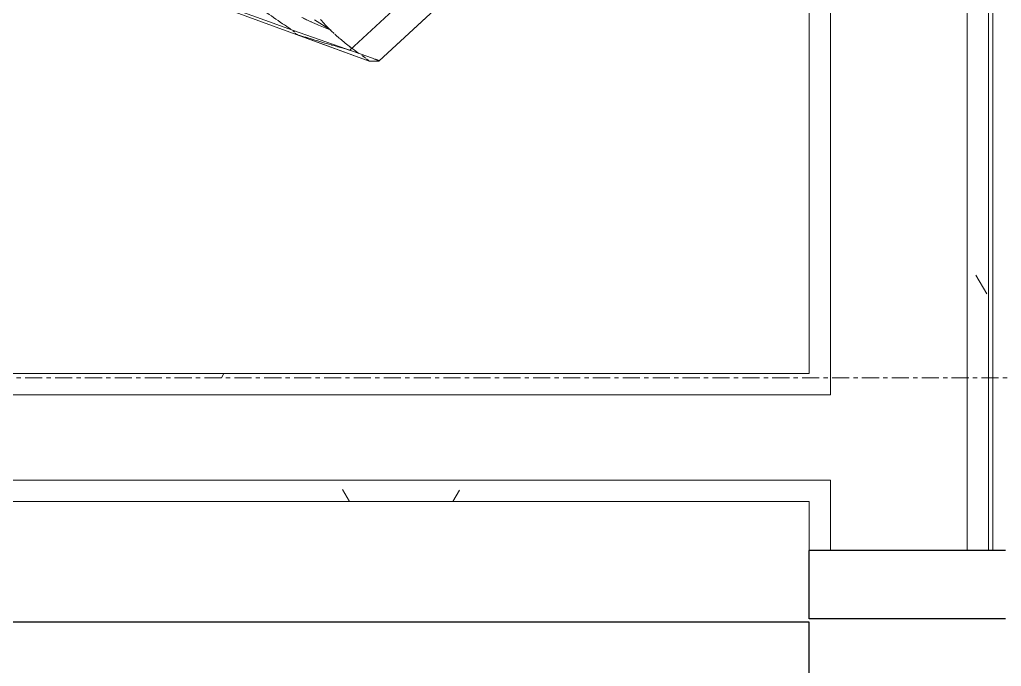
# Model space of a CAD drawing. Header units: inches. Extents: x -610 to 219, y 1022 to 1725.
# Drawn here: x -217.28 to -188.53, y 1257.58 to 1276.52 of the extents above; entities that cross this region are included whole.
import ezdxf

# ---------------------------------------------------------------- set-up
doc = ezdxf.new("R2010")
doc.units = ezdxf.units.IN
doc.header["$MEASUREMENT"] = 0
doc.linetypes.add('Grid Line 1_2_', pattern=[0.875, 0.5, -0.125, 0.125, -0.125])
for name, color, linetype, lineweight in [('A-DOOR', 31, 'Continuous', 18), ('A-DOOR-FRAM', 31, 'Continuous', 30), ('A-WALL', 113, 'Continuous', 18), ('A-WALL-PATT', 111, 'Continuous', 18), ('I-FURN', 30, 'Continuous', 9), ('I-WALL', 2, 'Continuous', 18), ('S-GRID', 1, 'Continuous', 9)]:
    doc.layers.add(name, color=color, linetype=linetype, lineweight=lineweight)
pattern_1 = [(0, (0, 0), (15.36, 3.84), [0.634, -10.886, 0.634, -10.886, -61.44]), (0, (0, 0), (15.36, 3.84), [-23.04, 0.634, -22.406, 0.634, -10.886, -26.88]), (0, (0, 0), (15.36, 3.84), [-57.6, 0.634, -7.046, 0.634, -18.566]), (120, (5.76, 1.92), (-11.005538, 11.38215), [0.634, -10.886, 0.634, -10.886, -61.44]), (120, (5.76, 1.92), (-11.005538, 11.38215), [-23.04, 0.634, -22.406, 0.634, -10.886, -26.88]), (120, (5.76, 1.92), (-11.005538, 11.38215), [-57.6, 0.634, -7.046, 0.634, -18.566]), (240, (7.68, 9.6), (-4.354462, -15.22215), [0.634, -10.886, 0.634, -10.886, -61.44]), (240, (7.68, 9.6), (-4.354462, -15.22215), [-23.04, 0.634, -22.406, 0.634, -10.886, -26.88]), (240, (7.68, 9.6), (-4.354462, -15.22215), [-57.6, 0.634, -7.046, 0.634, -18.566])]

# ---------------------------------------------------------------- blocks, each defined once
blk = doc.blocks.new('HighTower_SelectRecliner - HighTower_SelectRecliner-V4-FIRST FLOOR POWER _ SIGNAL')
at = {"layer": 'I-FURN'}
for p, q in [((-12.283, -7.902), (-8.29, -15.686)), ((-8.29, -15.686), (-9.312, -13.691)), ((-8.644, -13.713), (-8.507, -14.243)), ((-8.496, -15.065), (8.496, -15.065)), ((-8.286, -15.69), (-8.287, -15.69)), ((-8.286, -15.69), (-8.287, -15.69)), ((-8.209, -15.766), (-8.286, -15.69)), ((-8.286, -15.69), (-8.286, -15.69)), ((-8.209, -15.766), (-8.286, -15.69)), ((-8.286, -15.69), (-8.286, -15.69)), ((-8.13, -15.842), (-8.209, -15.766)), ((-8.13, -15.842), (-8.209, -15.766)), ((-8.071, -15.879), (-8.072, -15.879)), ((-8.071, -15.879), (8.071, -15.879)), ((-8.071, -15.879), (-6.198, -15.879))]:
    blk.add_line(p, q, dxfattribs=at)
at = {"layer": 'I-FURN', "flags": 128}
for points in [[(-8.167, -15.692), (-8.744, -14.593), (-9.321, -13.495), (-9.898, -12.397), (-10.475, -11.299)], [(-8.167, -15.692), (-8.331, -15.378), (-8.496, -15.065)], [(-8.071, -15.879), (-8.072, -15.879), (-8.072, -15.879)]]:
    blk.add_lwpolyline(points, dxfattribs=at)
at = {"layer": 'I-FURN'}
for points in [[(-9.625, -11.908), (-9.606, -12.117), (-9.551, -12.535), (-9.463, -12.952), (-9.411, -13.16)], [(-9.333, -13.514), (-9.329, -13.539), (-9.326, -13.562), (-9.323, -13.582)], [(-9.327, -13.616), (-9.328, -13.626), (-9.327, -13.636), (-9.327, -13.645)], [(-9.312, -13.691), (-9.312, -13.693), (-9.311, -13.695), (-9.309, -13.697)], [(-9.309, -13.697), (-9.224, -13.842), (-9.139, -13.988), (-9.053, -14.134)], [(-8.79, -13.616), (-8.795, -13.605), (-8.799, -13.595), (-8.804, -13.584)], [(-8.758, -13.696), (-8.769, -13.67), (-8.779, -13.643), (-8.79, -13.617)], [(-8.51, -14.243), (-8.513, -14.173), (-8.516, -14.033), (-8.514, -13.893), (-8.511, -13.824)], [(-9.042, -14.152), (-8.959, -14.293), (-8.875, -14.434), (-8.79, -14.576)], [(-8.5, -14.396), (-8.504, -14.345), (-8.507, -14.294), (-8.51, -14.243)], [(-8.498, -14.394), (-8.502, -14.344), (-8.505, -14.293), (-8.507, -14.243)], [(-8.481, -14.593), (-8.488, -14.535), (-8.494, -14.477), (-8.499, -14.419)], [(-8.48, -14.593), (-8.486, -14.535), (-8.493, -14.477), (-8.497, -14.419)], [(-8.661, -14.791), (-8.61, -14.876), (-8.559, -14.961), (-8.507, -15.046)], [(-8.363, -15.319), (-8.379, -15.247), (-8.395, -15.171), (-8.411, -15.077)], [(-8.363, -15.32), (-8.378, -15.248), (-8.394, -15.172), (-8.41, -15.077)], [(-8.333, -15.459), (-8.336, -15.445), (-8.339, -15.431), (-8.342, -15.417)], [(-8.332, -15.459), (-8.335, -15.446), (-8.338, -15.432), (-8.342, -15.418)], [(-8.313, -15.55), (-8.318, -15.524), (-8.325, -15.493), (-8.332, -15.459)], [(-8.313, -15.55), (-8.318, -15.524), (-8.325, -15.494), (-8.332, -15.46)], [(-8.291, -15.673), (-8.294, -15.653), (-8.299, -15.621), (-8.307, -15.579)], [(-8.291, -15.673), (-8.294, -15.653), (-8.299, -15.621), (-8.307, -15.579)], [(-8.291, -15.682), (-8.292, -15.679), (-8.292, -15.676), (-8.291, -15.673)], [(-8.291, -15.682), (-8.292, -15.679), (-8.292, -15.676), (-8.291, -15.673)], [(-8.287, -15.69), (-8.289, -15.688), (-8.29, -15.685), (-8.291, -15.682)], [(-8.287, -15.69), (-8.289, -15.688), (-8.29, -15.685), (-8.291, -15.682)], [(-8.072, -15.879), (-8.079, -15.879), (-8.095, -15.873), (-8.117, -15.854), (-8.13, -15.842)], [(-8.072, -15.879), (-8.079, -15.879), (-8.095, -15.873), (-8.117, -15.854), (-8.13, -15.842)]]:
    blk.add_open_spline(points, degree=3, dxfattribs=at)
for points, knots in [([(-9.411, -13.16), (-9.387, -13.252), (-9.363, -13.354), (-9.347, -13.438), (-9.344, -13.453)], [0, 0, 0, 0, 0.5, 0.6185886, 0.6185886, 0.6185886, 0.6185886]), ([(-8.804, -13.583), (-8.821, -13.54), (-8.844, -13.483), (-8.865, -13.425), (-8.871, -13.41)], [0.20977011, 0.20977011, 0.20977011, 0.20977011, 0.25, 0.26439964, 0.26439964, 0.26439964, 0.26439964]), ([(-9.327, -13.645), (-9.326, -13.653), (-9.322, -13.669), (-9.316, -13.684), (-9.312, -13.691)], [0, 0, 0, 0, 0.5, 0.8922566, 0.8922566, 0.8922566, 0.8922566]), ([(-8.507, -14.243), (-8.572, -14.112), (-8.655, -13.935), (-8.731, -13.758), (-8.751, -13.712)], [0, 0, 0, 0, 0.125, 0.1689028, 0.1689028, 0.1689028, 0.1689028]), ([(-8.785, -14.584), (-8.78, -14.592), (-8.739, -14.661), (-8.698, -14.73), (-8.661, -14.791)], [0.6489978, 0.6489978, 0.6489978, 0.6489978, 0.6666667, 0.799795, 0.799795, 0.799795, 0.799795]), ([(-8.412, -15.069), (-8.415, -15.05), (-8.438, -14.914), (-8.46, -14.757), (-8.479, -14.61)], [0.7081291, 0.7081291, 0.7081291, 0.7081291, 0.75, 0.9915032, 0.9915032, 0.9915032, 0.9915032]), ([(-8.411, -15.069), (-8.414, -15.05), (-8.437, -14.914), (-8.459, -14.757), (-8.478, -14.61)], [0.7082035, 0.7082035, 0.7082035, 0.7082035, 0.75, 0.9915047, 0.9915047, 0.9915047, 0.9915047]), ([(-8.071, -15.879), (-8.071, -15.879), (-8.072, -15.876), (-8.08, -15.86), (-8.09, -15.84), (-8.1, -15.82), (-8.108, -15.804), (-8.117, -15.787), (-8.129, -15.763), (-8.146, -15.731), (-8.16, -15.705), (-8.167, -15.692)], [-1, -1, -1, -1, -0.857143, -0.714286, -0.571429, -0.5, -0.428571, -0.357143, -0.285714, -0.142857, 0, 0, 0, 0]), ([(-8.071, -15.879), (-8.071, -15.879), (-8.072, -15.876), (-8.08, -15.86), (-8.09, -15.84), (-8.1, -15.82), (-8.108, -15.804), (-8.117, -15.787), (-8.129, -15.763), (-8.146, -15.731), (-8.16, -15.705), (-8.167, -15.692)], [-1, -1, -1, -1, -0.857143, -0.714286, -0.571429, -0.5, -0.428571, -0.357143, -0.285714, -0.142857, 0, 0, 0, 0])]:
    blk.add_open_spline(points, degree=3, knots=knots, dxfattribs=at)
blk = doc.blocks.new('Single Flush - OTJ_SOLIDFLUSH_ALUM-4815211-FIRST FLOOR POWER _ SIGNAL')
at = {"layer": 'A-DOOR', "lineweight": 30}
for p, q in [((17.90625, 2.6875), (17.90625, 38.5)), ((16.15625, 2.6875), (17.90625, 2.6875))]:
    blk.add_line(p, q, dxfattribs=at)
at = {"layer": 'A-DOOR', "lineweight": 9}
blk.add_arc((17.90625, 2.6875), 35.8125, 90, 180.5, dxfattribs=at)
at = {"layer": 'A-DOOR-FRAM'}
for p, q in [((18.000004, -3.0625), (18.000004, 2.6875)), ((18.000004, 2.6875), (20.000004, 2.6875)), ((20.000004, -3.0625), (20.000004, 2.6875))]:
    blk.add_line(p, q, dxfattribs=at)

msp = doc.modelspace()

# ---------------------------------------------------------------- hatches: boundary and pattern name
at = {"layer": 'A-WALL-PATT', "lineweight": 9}
h = msp.add_hatch(dxfattribs=at)
h.set_pattern_fill('FP_1', color=256, style=0, pattern_type=2)
h.set_pattern_definition(pattern_1)
h.paths.add_polyline_path([(-188.906, 1188.286), (-188.906, 1220.975), (-189.531, 1220.975), (-189.531, 1188.286)], flags=0)
h.paths.add_polyline_path([(-189.531, 1260.975), (-188.906, 1260.975), (-188.906, 1431.161), (-189.531, 1431.161), (-189.531, 1272.584)], flags=0)
h = msp.add_hatch(dxfattribs=at)
h.set_pattern_fill('FP_1', color=256, style=0, pattern_type=2)
h.set_pattern_definition(pattern_1)
h.paths.add_polyline_path([(-193.531, 1188.286), (-193.531, 1220.975), (-194.156, 1220.975), (-194.156, 1188.286)], flags=0)
h.paths.add_polyline_path([(-194.156, 1260.975), (-193.531, 1260.975), (-193.531, 1263.036), (-194.156, 1263.036), (-194.156, 1262.411)], flags=0)
h.paths.add_polyline_path([(-193.531, 1265.536), (-193.531, 1430.536), (-194.156, 1430.536), (-194.156, 1265.536)], flags=0)
h = msp.add_hatch(dxfattribs=at)
h.set_pattern_fill('FP_1', color=256, style=0, pattern_type=2)
h.set_pattern_definition(pattern_1)
h.paths.add_polyline_path([(-194.156, 1265.536), (-194.156, 1266.161), (-296.781, 1266.161), (-296.781, 1265.536), (-201.33, 1265.536)], flags=0)
h = msp.add_hatch(dxfattribs=at)
h.set_pattern_fill('FP_1', color=256, style=0, pattern_type=2)
h.set_pattern_definition(pattern_1)
h.paths.add_polyline_path([(-194.156, 1262.411), (-194.156, 1263.036), (-296.781, 1263.036), (-296.781, 1262.411), (-201.33, 1262.411)], flags=0)

# ---------------------------------------------------------------- linework, layer by layer
at = {"layer": 'A-WALL'}
for p, q in [((-193.531, 1265.536), (-193.531, 1431.161)), ((-189.531, 1260.975), (-189.531, 1431.161)), ((-188.906, 1260.975), (-188.906, 1431.161)), ((-297.531, 1265.536), (-193.531, 1265.536)), ((-297.531, 1263.036), (-193.531, 1263.036)), ((-193.531, 1260.975), (-193.531, 1263.036))]:
    msp.add_line(p, q, dxfattribs=at)
at = {"layer": 'I-WALL'}
for p, q in [((-194.156, 1430.536), (-194.156, 1266.161)), ((-188.781, 1260.975), (-188.781, 1430.536)), ((-194.156, 1266.161), (-296.781, 1266.161)), ((-296.781, 1262.411), (-194.156, 1262.411)), ((-194.156, 1262.411), (-194.156, 1260.975)), ((-194.156, 1260.975), (-188.781, 1260.975))]:
    msp.add_line(p, q, dxfattribs=at)
at = {"layer": 'S-GRID', "linetype": 'Grid Line 1_2_'}
msp.add_line((-609.988, 1266.036), (207.322, 1266.036), dxfattribs=at)

# ---------------------------------------------------------------- block references
at = {"layer": 'A-DOOR', "rotation": 89.99999999999991}
msp.add_blockref('Single Flush - OTJ_SOLIDFLUSH_ALUM-4815211-FIRST FLOOR POWER _ SIGNAL', (-191.469, 1240.975), dxfattribs=at)
at = {"layer": 'I-FURN', "rotation": 42.77815468135797}
msp.add_blockref('HighTower_SelectRecliner - HighTower_SelectRecliner-V4-FIRST FLOOR POWER _ SIGNAL', (-211.606, 1292.456), dxfattribs=at)

doc.saveas('drawing.dxf')
